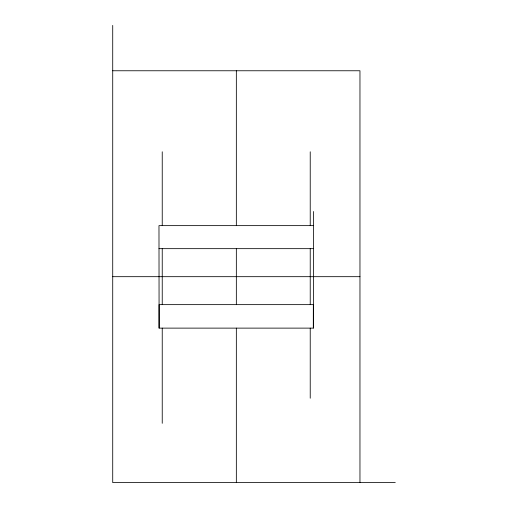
<?xml version="1.0" encoding="UTF-8"?>
<svg xmlns="http://www.w3.org/2000/svg" width="508" height="508" viewBox="0 0 508 508"><rect width="100%" height="100%" fill="white"/><g stroke="black" fill="none" stroke-linecap="round" stroke-linejoin="round"><path stroke-width="0.76" d="M313.506 225.635L158.979 225.635L159.093 328.124L313.341 328.124L313.506 211.493M112.719 70.764L359.962 70.764L359.962 482.6M158.979 248.66L313.506 248.66M112.719 276.682L359.962 276.682M395.281 482.6L112.719 482.6L112.719 25.4M313.341 328.124L313.341 304.641L159.093 304.641L159.093 328.124M310.229 151.784L310.229 225.635M310.229 248.66L310.229 304.641M310.229 328.124L310.229 398.228M236.341 70.764L236.341 225.635M236.341 248.66L236.341 304.641M236.341 328.124L236.341 482.6M162.236 151.784L162.236 225.635M162.236 248.66L162.236 304.641M162.236 328.124L162.236 423.31"/></g></svg>
